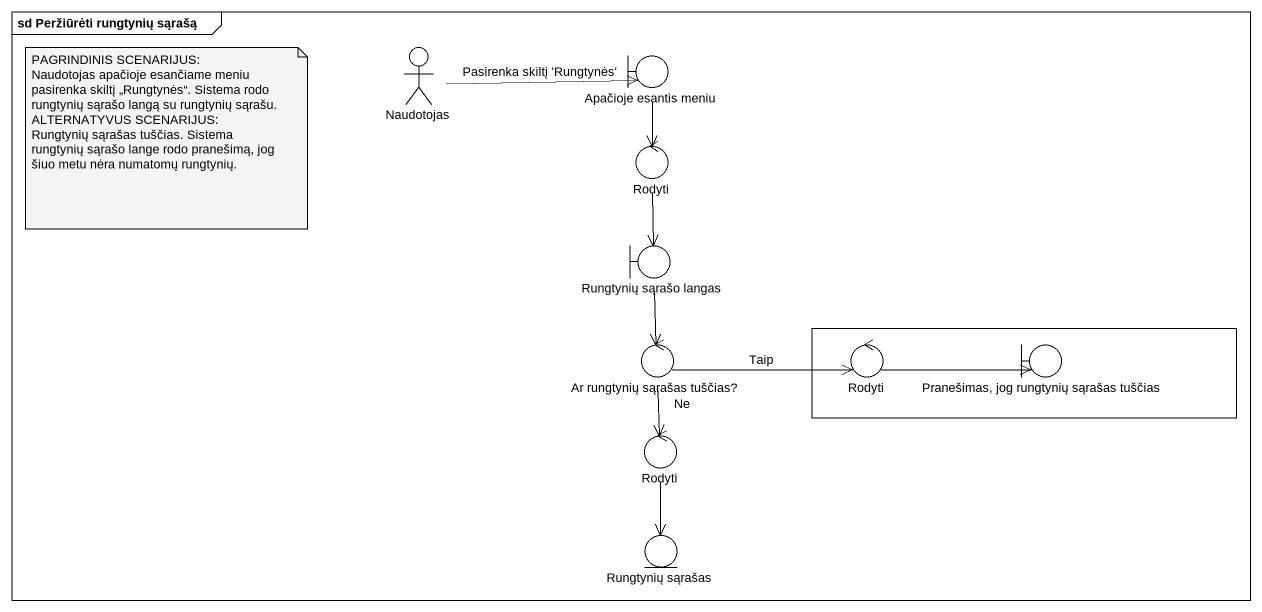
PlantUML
@startuml
mainframe sd Peržiūrėti rungtynių sąrašą
actor Naudotojas
boundary "Apačioje esantis meniu" as Apačioje_esantis_meniu
control Rodyti
boundary "Rungtynių sąrašo langas" as Rungtynių_sąrašo_langas
control "Ar rungtynių sąrašas tuščias?" as Ar_rungtynių_sąrašas_tuščias
rectangle " " as rectangle1 {
  control "Rodyti" as Rodyti_2
  boundary "Pranešimas, jog rungtynių sąrašas tuščias" as Pranešimas_jog_rungtynių
}
control "Rodyti" as Rodyti_3
entity "Rungtynių sąrašas" as Rungtynių_sąrašas
Naudotojas -right-> Apačioje_esantis_meniu : Pasirenka skiltį 'Rungtynės'
Apačioje_esantis_meniu --> Rodyti
Rodyti --> Rungtynių_sąrašo_langas
Rungtynių_sąrašo_langas --> Ar_rungtynių_sąrašas_tuščias
Ar_rungtynių_sąrašas_tuščias -right-> Rodyti_2 : Taip
Ar_rungtynių_sąrašas_tuščias --> Rodyti_3 : Ne
Rodyti_2 -right-> Pranešimas_jog_rungtynių
Rodyti_3 --> Rungtynių_sąrašas
note as N1
  PAGRINDINIS SCENARIJUS:
  Naudotojas apačioje esančiame meniu pasirenka skiltį „Rungtynės“. Sistema rodo rungtynių sąrašo langą su rungtynių sąrašu.
  ALTERNATYVUS SCENARIJUS:
  Rungtynių sąrašas tuščias. Sistema rungtynių sąrašo lange rodo pranešimą, jog šiuo metu nėra numatomų rungtynių.
end note
@enduml
